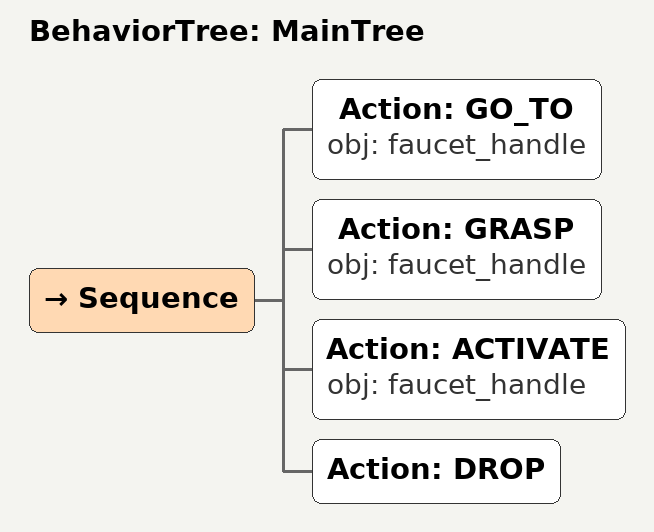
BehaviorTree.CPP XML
<root main_tree_to_execute="MainTree">
  <BehaviorTree ID="MainTree">
    <Sequence>
      <!-- Go to faucet_handle -->
      <Action ID="GO_TO" obj="faucet_handle" />
      <!-- Grasp faucet_handle -->
      <Action ID="GRASP" obj="faucet_handle" />
      <!-- Activate faucet_handle -->
      <Action ID="ACTIVATE" obj="faucet_handle" />
      <!-- Drop -->
      <Action ID="DROP" />
    </Sequence>
  </BehaviorTree>
</root>
